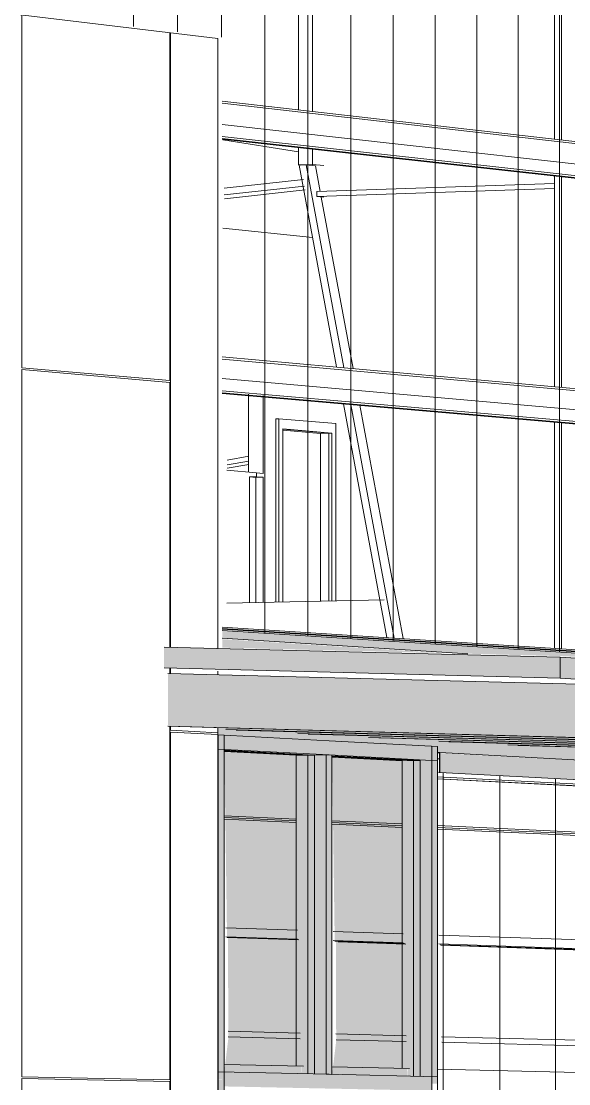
# Model space of a CAD drawing. Header units: inches. Extents: x 30681 to 92461, y -36095 to 66.
# Drawn here: x 92446.7911 to 92446.8229, y 66.0127 to 66.0746 of the extents above; entities that cross this region are included whole.
import ezdxf

# ---------------------------------------------------------------- set-up
doc = ezdxf.new("R2010")
doc.units = ezdxf.units.IN
doc.header["$MEASUREMENT"] = 0
for name, color, linetype, lineweight in [('A-CLNG', 13, 'Continuous', 13), ('A-DOOR', 31, 'Continuous', 13), ('A-DOOR-FRAM', 31, 'Continuous', 9), ('A-GLAZ-CURT', 52, 'Continuous', 9), ('A-GLAZ-CWMG', 51, 'Continuous', 9), ('A-ROOF', 132, 'Continuous', 13), ('A-WALL', 113, 'Continuous', 13), ('A-WALL-PATT', 111, 'Continuous', 13), ('I-WALL', 2, 'Continuous', 13), ('L-SITE-WALL', 31, 'Continuous', 13), ('M-HVAC-DUCT', 70, 'Continuous', 9), ('S-BEAM', 12, 'Continuous', 9)]:
    doc.layers.add(name, color=color, linetype=linetype, lineweight=lineweight)

# ---------------------------------------------------------------- blocks, each defined once
blk = doc.blocks.new('FP_39-Looking North East Copy 1')
at = {"layer": 'A-WALL-PATT', "lineweight": 9}
for p, q in [((31214.001948, 66.054445), (31214.001948, 66.074982)), ((31214.010563, 66.053692), (31214.010563, 66.073945)), ((31214.010608, 66.053583), (31214.010608, 66.07394)), ((31214.001948, 66.054445), (31214.010563, 66.053692)), ((31214.001948, 66.054338), (31214.010563, 66.053586)), ((31214.001948, 66.013157), (31214.001948, 66.054338)), ((31214.010563, 66.038169), (31214.010563, 66.053586)), ((31214.010608, 66.038167), (31214.010608, 66.053583)), ((31214.010563, 66.036638), (31214.010563, 66.036942)), ((31214.010608, 66.036637), (31214.010608, 66.036939)), ((31214.010563, 66.012975), (31214.010563, 66.033575)), ((31214.010608, 66.033331), (31214.010608, 66.033574)), ((31214.01336, 66.033182), (31214.010608, 66.033331)), ((31214.010608, 66.033225), (31214.01336, 66.033077)), ((31214.010608, 66.002677), (31214.010608, 66.033225)), ((31214.010563, 66.012975), (31214.001948, 66.013157)), ((31214.001948, 66.002715), (31214.001948, 66.01305)), ((31214.010563, 66.012869), (31214.001948, 66.01305)), ((31214.010563, 66.002677), (31214.010563, 66.012869))]:
    blk.add_line(p, q, dxfattribs=at)
blk = doc.blocks.new('FP_51-Looking North East Copy 1')
at = {"layer": 'A-WALL-PATT', "lineweight": 9}
for p, q in [((31214.008443, 66.074314), (31214.008443, 66.082605)), ((31214.011016, 66.074004), (31214.011016, 66.08226)), ((31214.013567, 66.073696), (31214.013567, 66.081918)), ((31214.016097, 66.038981), (31214.016097, 66.081579)), ((31214.018606, 66.03882), (31214.018606, 66.081242)), ((31214.021095, 66.038661), (31214.021095, 66.080909)), ((31214.023563, 66.038503), (31214.023563, 66.080578)), ((31214.026012, 66.038346), (31214.026012, 66.08025)), ((31214.02844, 66.03819), (31214.02844, 66.079924)), ((31214.030849, 66.038036), (31214.030849, 66.079601)), ((31214.033238, 66.037883), (31214.033238, 66.079281))]:
    blk.add_line(p, q, dxfattribs=at)
blk = doc.blocks.new('FP_55-Looking North East Copy 1')
at = {"layer": 'A-WALL-PATT', "lineweight": 9}
for p, q in [((31214.026481, 66.002645), (31214.026481, 66.030861)), ((31214.029764, 66.002636), (31214.029764, 66.030692)), ((31214.033012, 66.002621), (31214.033012, 66.030524)), ((31214.036225, 66.002607), (31214.036225, 66.030358)), ((31214.039403, 66.002593), (31214.039403, 66.030194)), ((31214.042547, 65.974212), (31214.042547, 66.030032)), ((31214.045657, 65.97435), (31214.045657, 66.029872)), ((31214.048735, 65.974486), (31214.048735, 66.029713)), ((31214.051779, 65.974621), (31214.051779, 66.029556)), ((31214.054792, 65.974754), (31214.054792, 66.029401)), ((31214.057773, 65.974886), (31214.057773, 66.029247)), ((31214.060723, 65.975017), (31214.060723, 66.029095)), ((31214.063643, 65.975146), (31214.063643, 66.028944)), ((31214.066533, 65.975274), (31214.066533, 66.028795)), ((31214.069393, 65.975401), (31214.069393, 66.028647)), ((31214.072223, 65.975526), (31214.072223, 66.028501)), ((31214.075025, 65.97565), (31214.075025, 66.028357)), ((31214.077799, 65.975773), (31214.077799, 66.028214)), ((31214.080545, 65.975895), (31214.080545, 66.028072)), ((31214.083264, 65.976015), (31214.083264, 66.027932)), ((31214.085955, 65.976135), (31214.085955, 66.027793)), ((31214.08862, 65.976253), (31214.08862, 66.027656)), ((31214.091259, 65.976369), (31214.091259, 66.027519))]:
    blk.add_line(p, q, dxfattribs=at)

msp = doc.modelspace()

# ---------------------------------------------------------------- hatches: boundary and pattern name
at = {"layer": 'A-CLNG'}
msp.add_hatch(color=256, dxfattribs=at).paths.add_polyline_path([(92447.103779, 66.016408), (92447.103779, 66.016776), (92447.106633, 66.016622), (92447.106605, 66.016785), (92447.043486, 66.020236), (92447.043486, 66.020268), (92447.041839, 66.020323), (92447.041839, 66.020356), (92447.040178, 66.020414), (92447.040178, 66.020445), (92447.038671, 66.020496), (92447.038671, 66.020529), (92447.037073, 66.020583), (92447.037073, 66.020617), (92447.035462, 66.020674), (92447.035462, 66.020705), (92447.033837, 66.020766), (92447.033837, 66.020794), (92447.032198, 66.020858), (92447.032198, 66.020884), (92447.030544, 66.020952), (92447.030544, 66.020975), (92447.028877, 66.021046), (92447.028877, 66.021066), (92447.027194, 66.021142), (92447.027194, 66.021158), (92447.025497, 66.021238), (92447.025497, 66.021251), (92447.023785, 66.021335), (92447.023785, 66.021345), (92447.022008, 66.021418), (92447.022008, 66.021441), (92447.020316, 66.021499), (92447.020316, 66.021535), (92447.018558, 66.021595), (92447.018558, 66.021632), (92447.016784, 66.021717), (92447.016784, 66.021729), (92447.014994, 66.021789), (92447.014994, 66.021827), (92447.013219, 66.021887), (92447.013219, 66.021925), (92447.011426, 66.022006), (92447.011352, 66.022027), (92447.009481, 66.02209), (92447.009479, 66.022129), (92447.00767, 66.022189), (92447.00767, 66.022229), (92447.005797, 66.022292), (92447.005797, 66.022332), (92447.003907, 66.022395), (92447.003907, 66.022435), (92447.001999, 66.022499), (92447.001999, 66.02254), (92447.000038, 66.022606), (92447.000038, 66.022647), (92446.998129, 66.022711), (92446.998129, 66.022752), (92446.996166, 66.022818), (92446.996166, 66.02286), (92446.994185, 66.022948), (92446.994185, 66.022968), (92446.992185, 66.023035), (92446.992162, 66.023079), (92446.990166, 66.023146), (92446.990166, 66.023189), (92446.988149, 66.023256), (92446.988149, 66.0233), (92446.985937, 66.023377), (92446.985937, 66.023417), (92446.983992, 66.023483), (92446.983992, 66.023528), (92446.981893, 66.023597), (92446.981893, 66.023643), (92446.979774, 66.023713), (92446.979774, 66.023759), (92446.977634, 66.02383), (92446.977634, 66.023876), (92446.975473, 66.023948), (92446.975473, 66.023995), (92446.973291, 66.024084), (92446.973291, 66.024115), (92446.971086, 66.024188), (92446.971086, 66.024236), (92446.968859, 66.024309), (92446.968859, 66.024358), (92446.96661, 66.024432), (92446.96661, 66.024481), (92446.964338, 66.024556), (92446.964338, 66.024606), (92446.962043, 66.024702), (92446.962043, 66.024732), (92446.959724, 66.024808), (92446.959724, 66.024859), (92446.957382, 66.024936), (92446.957382, 66.024987), (92446.955015, 66.025066), (92446.955015, 66.025117), (92446.952623, 66.025196), (92446.952623, 66.025249), (92446.950206, 66.025328), (92446.950206, 66.025381), (92446.947764, 66.025462), (92446.947764, 66.025515), (92446.945296, 66.025597), (92446.945296, 66.025651), (92446.942946, 66.025729), (92446.942946, 66.025783), (92446.940281, 66.02587), (92446.940281, 66.025926), (92446.937733, 66.02601), (92446.937733, 66.026066), (92446.935157, 66.02615), (92446.935157, 66.026207), (92446.932554, 66.026293), (92446.932554, 66.02635), (92446.929777, 66.026444), (92446.929777, 66.026499), (92446.927172, 66.026587), (92446.927172, 66.026643), (92446.92457, 66.026729), (92446.92457, 66.026788), (92446.921849, 66.026877), (92446.921849, 66.026938), (92446.919098, 66.027028), (92446.919098, 66.027089), (92446.916317, 66.02718), (92446.916317, 66.027241), (92446.913503, 66.027333), (92446.913503, 66.027396), (92446.910658, 66.027489), (92446.910658, 66.027552), (92446.907835, 66.027647), (92446.907835, 66.027709), (92446.904869, 66.027812), (92446.904869, 66.02787), (92446.901925, 66.027978), (92446.901925, 66.028032), (92446.899059, 66.028125), (92446.899059, 66.028192), (92446.895932, 66.028293), (92446.895932, 66.028361), (92446.892883, 66.028465), (92446.892883, 66.028528), (92446.889798, 66.028628), (92446.889798, 66.028698), (92446.886676, 66.028799), (92446.886676, 66.028869), (92446.883516, 66.028971), (92446.883516, 66.029043), (92446.880319, 66.029146), (92446.880319, 66.029218), (92446.877126, 66.029321), (92446.877126, 66.029395), (92446.873779, 66.029503), (92446.873779, 66.029577), (92446.87049, 66.029683), (92446.87049, 66.029758), (92446.867133, 66.029866), (92446.867133, 66.029943), (92446.863734, 66.030052), (92446.863734, 66.03013), (92446.860293, 66.03024), (92446.860293, 66.030319), (92446.856809, 66.03043), (92446.856809, 66.03051), (92446.85328, 66.030623), (92446.85328, 66.030704), (92446.849706, 66.030818), (92446.849706, 66.0309), (92446.846086, 66.031016), (92446.846086, 66.031099), (92446.84242, 66.031216), (92446.84242, 66.031301), (92446.838706, 66.031419), (92446.838706, 66.031505), (92446.834943, 66.031624), (92446.834943, 66.031712), (92446.831131, 66.031833), (92446.831131, 66.031921), (92446.827268, 66.032044), (92446.827268, 66.032134), (92446.823354, 66.032258), (92446.823354, 66.032349), (92446.819387, 66.032474), (92446.819387, 66.032567), (92446.815367, 66.032694), (92446.815367, 66.032788), (92446.811366, 66.032914), (92446.811366, 66.03301), (92446.80716, 66.033142), (92446.80716, 66.03324), (92446.802972, 66.033371), (92446.802972, 66.03347), (92446.802515, 66.033482), (92446.802532, 66.033072), (92446.815302, 66.032382), (92446.815302, 66.032033), (92446.815748, 66.032018), (92446.882262, 66.028458), (92446.882262, 66.028699), (92446.883145, 66.028712), (92446.887633, 66.028469), (92446.887633, 66.028174), (92446.95281, 66.024685), (92446.95281, 66.024898), (92446.953484, 66.024906), (92446.98056, 66.023429), (92446.98056, 66.023199), (92447.042836, 66.019881), (92447.042836, 66.020037), (92447.043486, 66.020038), (92447.045595, 66.019924), (92447.045595, 66.019717), (92447.077705, 66.017997), (92447.077705, 66.01816), (92447.077878, 66.018162), (92447.100478, 66.016918), (92447.100478, 66.016583), (92447.101156, 66.016547)], flags=0)
at = {"layer": 'A-GLAZ-CURT', "transparency": 33554458}
for points in [[(92446.808134, 66.013316), (92446.808134, 66.03189), (92446.802882, 66.032166), (92446.802884, 66.032093), (92446.807071, 66.031844), (92446.807071, 66.01378), (92446.807378, 66.013759), (92446.807409, 66.013697), (92446.807409, 66.013332)], [(92446.814292, 66.01318), (92446.814292, 66.031566), (92446.809156, 66.031836), (92446.809158, 66.031763), (92446.813236, 66.03152), (92446.813236, 66.01364), (92446.813541, 66.013619), (92446.813572, 66.013558), (92446.813572, 66.013196), (92446.81415, 66.013184)], [(92446.807313, 66.015368), (92446.807292, 66.021128), (92446.803103, 66.021269), (92446.803124, 66.015473), (92446.807229, 66.01537)], [(92446.813483, 66.015213), (92446.813461, 66.020878), (92446.809507, 66.021012), (92446.809495, 66.021054), (92446.80938, 66.021057), (92446.809402, 66.015315), (92446.811613, 66.01526)]]:
    msp.add_hatch(color=256, dxfattribs=at).paths.add_polyline_path(points, flags=0)
h = msp.add_hatch(color=256, dxfattribs=at)
h.paths.add_polyline_path([(92446.807409, 66.013332), (92446.807378, 66.013759), (92446.807336, 66.013774), (92446.807324, 66.013795), (92446.807324, 66.015368), (92446.803135, 66.015474), (92446.802884, 66.013431), (92446.806986, 66.013341)], flags=0)
h.paths.add_polyline_path([(92446.80723, 66.021122), (92446.807079, 66.031874), (92446.802892, 66.032065), (92446.803049, 66.021264), (92446.807146, 66.021125)], flags=0)
h = msp.add_hatch(color=256, dxfattribs=at)
h.paths.add_polyline_path([(92446.813572, 66.013196), (92446.813541, 66.013619), (92446.8135, 66.013634), (92446.813494, 66.013655), (92446.813494, 66.015213), (92446.809413, 66.015316), (92446.809157, 66.013293), (92446.811367, 66.013245)], flags=0)
h.paths.add_polyline_path([(92446.813456, 66.020878), (92446.813244, 66.03155), (92446.809166, 66.031736), (92446.809315, 66.021052), (92446.809496, 66.021053), (92446.809507, 66.021012), (92446.813393, 66.02088)], flags=0)
at = {"layer": 'A-GLAZ-CWMG'}
for points in [[(92446.976457, 66.028016), (92446.802766, 66.03914), (92446.802766, 66.03869), (92446.817442, 66.037775), (92446.822761, 66.037642), (92446.972197, 66.028134)], [(92446.808983, 66.031892), (92446.808983, 66.032723), (92446.80253, 66.033072), (92446.80253, 66.032232), (92446.808811, 66.031901)], [(92446.815301, 66.031559), (92446.815301, 66.032381), (92446.808983, 66.032723), (92446.808983, 66.031892), (92446.814964, 66.031577)], [(92446.802881, 66.013011), (92446.802881, 66.032214), (92446.80253, 66.032202), (92446.80253, 66.013019), (92446.802601, 66.013017)], [(92446.815429, 66.030871), (92446.815429, 66.032035), (92446.815405, 66.032006), (92446.815405, 66.030897)], [(92446.882262, 66.027424), (92446.882262, 66.028458), (92446.815429, 66.032004), (92446.815429, 66.030871), (92446.881532, 66.027462)], [(92446.808811, 66.013301), (92446.808811, 66.031892), (92446.808134, 66.03189), (92446.808134, 66.013316), (92446.808477, 66.013308)], [(92446.809154, 66.013293), (92446.809154, 66.031883), (92446.808811, 66.031872), (92446.808811, 66.013301)], [(92446.814964, 66.013166), (92446.814964, 66.03157), (92446.814292, 66.031574), (92446.814292, 66.031567), (92446.814292, 66.031559), (92446.814292, 66.01318), (92446.814755, 66.01317)], [(92446.815301, 66.012747), (92446.815301, 66.031559), (92446.814964, 66.031559), (92446.814964, 66.012754)], [(92446.808983, 66.012466), (92446.808983, 66.013297), (92446.802881, 66.013411), (92446.802881, 66.012592), (92446.808811, 66.012469)], [(92446.802513, 66.013019), (92446.80253, 66.013019), (92446.802513, 66.013019)], [(92446.802881, 66.002663), (92446.802881, 66.013011), (92446.80253, 66.013007), (92446.80253, 66.002665), (92446.802685, 66.002664)], [(92446.814964, 66.012343), (92446.814964, 66.013166), (92446.808983, 66.013277), (92446.808983, 66.012466), (92446.814754, 66.012347)]]:
    msp.add_hatch(color=256, dxfattribs=at).paths.add_polyline_path(points, flags=0)
at = {"layer": 'A-ROOF'}
for points in [[(92446.822443, 66.036364), (92446.822443, 66.037594), (92446.799384, 66.038177), (92446.799384, 66.036962), (92446.820083, 66.036426)], [(92446.971601, 66.027194), (92446.971601, 66.028113), (92446.822443, 66.037594), (92446.822443, 66.036364), (92446.970895, 66.027237)]]:
    msp.add_hatch(color=256, dxfattribs=at).paths.add_polyline_path(points, flags=0)
at = {"layer": 'L-SITE-WALL'}
msp.add_hatch(color=256, dxfattribs=at).paths.add_polyline_path([(92446.815771, 66.037817), (92446.802767, 66.038639), (92446.802767, 66.038141), (92446.811624, 66.03792)], flags=0)
at = {"layer": 'S-BEAM'}
for points in [[(92446.824141, 66.0329), (92446.824262, 66.035998), (92446.799605, 66.036641), (92446.799605, 66.033578), (92446.820083, 66.033012)], [(92446.828265, 66.03267), (92446.828385, 66.035746), (92446.824867, 66.035838), (92446.824751, 66.032867), (92446.802972, 66.03347), (92446.802972, 66.033371), (92446.824872, 66.032764)], [(92446.832332, 66.032443), (92446.832451, 66.035498), (92446.828982, 66.035589), (92446.828847, 66.032638), (92446.80716, 66.03324), (92446.80716, 66.033142), (92446.828987, 66.032536)], [(92446.836342, 66.032219), (92446.836461, 66.035253), (92446.83304, 66.035343), (92446.832925, 66.032411), (92446.811366, 66.03301), (92446.811366, 66.032914), (92446.833228, 66.032306)], [(92446.840298, 66.031998), (92446.840416, 66.035011), (92446.837042, 66.0351), (92446.836928, 66.032188), (92446.815367, 66.032788), (92446.815367, 66.032694), (92446.83761, 66.032073)], [(92446.844199, 66.031781), (92446.844318, 66.034773), (92446.840989, 66.034861), (92446.840875, 66.031968), (92446.819387, 66.032567), (92446.819387, 66.032474), (92446.841993, 66.031842)]]:
    msp.add_hatch(color=256, dxfattribs=at).paths.add_polyline_path(points, flags=0)

# ---------------------------------------------------------------- linework, layer by layer
at = {"layer": 'A-CLNG'}
msp.add_line((92446.815406, 66.031667), (92446.815302, 66.031672), dxfattribs=at)
at = {"layer": 'A-DOOR', "lineweight": 9}
for p, q in [((92446.808481, 66.050622), (92446.806301, 66.050804)), ((92446.808481, 66.040838), (92446.808481, 66.050622))]:
    msp.add_line(p, q, dxfattribs=at)
at = {"layer": 'A-DOOR-FRAM'}
for p, q in [((92446.805885, 66.051466), (92446.806063, 66.051471)), ((92446.805885, 66.051466), (92446.805885, 66.040784)), ((92446.805885, 66.040784), (92446.805885, 66.051466)), ((92446.806063, 66.051471), (92446.806063, 66.040788)), ((92446.809381, 66.05119), (92446.806063, 66.051471)), ((92446.809381, 66.040857), (92446.809381, 66.05119)), ((92446.806301, 66.040793), (92446.806301, 66.050877)), ((92446.806301, 66.050877), (92446.809145, 66.050639)), ((92446.808968, 66.050634), (92446.806301, 66.050858)), ((92446.809145, 66.050639), (92446.808968, 66.050634)), ((92446.808968, 66.040849), (92446.808968, 66.050634)), ((92446.809145, 66.050639), (92446.809145, 66.040852))]:
    msp.add_line(p, q, dxfattribs=at)
at = {"layer": 'A-GLAZ-CURT'}
for p, q in [((92446.808134, 66.03189), (92446.802882, 66.032166)), ((92446.802883, 66.03214), (92446.807747, 66.031884)), ((92446.807747, 66.031884), (92446.808134, 66.03189)), ((92446.807747, 66.031884), (92446.807747, 66.013324)), ((92446.808134, 66.013316), (92446.808134, 66.03189)), ((92446.814292, 66.031566), (92446.809156, 66.031836)), ((92446.809157, 66.03181), (92446.813908, 66.03156)), ((92446.813908, 66.03156), (92446.814292, 66.031566)), ((92446.813908, 66.03156), (92446.813908, 66.013189)), ((92446.814292, 66.01318), (92446.814292, 66.031566))]:
    msp.add_line(p, q, dxfattribs=at)
at = {"layer": 'A-GLAZ-CWMG'}
for p, q in [((92446.802766, 66.03914), (92446.976457, 66.028016)), ((92446.802767, 66.03934), (92446.982343, 66.02778)), ((92446.802767, 66.039263), (92446.978874, 66.027949)), ((92446.802766, 66.03869), (92446.81707, 66.037784)), ((92446.80253, 66.032232), (92446.80253, 66.033072)), ((92446.808983, 66.032723), (92446.80253, 66.033072)), ((92446.80253, 66.033072), (92446.802881, 66.033053)), ((92446.80253, 66.033072), (92446.80253, 66.013019)), ((92446.802881, 66.013011), (92446.802881, 66.033053)), ((92446.815301, 66.032381), (92446.808983, 66.032723)), ((92446.80253, 66.032232), (92446.808983, 66.031892)), ((92446.80253, 66.032232), (92446.802881, 66.032214)), ((92446.80253, 66.032232), (92446.80253, 66.013439)), ((92446.802881, 66.013431), (92446.802881, 66.032214)), ((92446.802884, 66.032093), (92446.807071, 66.031873)), ((92446.814964, 66.0324), (92446.815301, 66.032381)), ((92446.814964, 66.0324), (92446.814964, 66.012754)), ((92446.815301, 66.032381), (92446.815301, 66.031559)), ((92446.815301, 66.012747), (92446.815301, 66.032381)), ((92446.815429, 66.032035), (92446.815302, 66.032033)), ((92446.815302, 66.032008), (92446.815353, 66.032008)), ((92446.815353, 66.032008), (92446.815405, 66.032009)), ((92446.815405, 66.032009), (92446.815405, 66.030897)), ((92446.815429, 66.030871), (92446.815429, 66.032035)), ((92446.882262, 66.028458), (92446.815429, 66.032035)), ((92446.807071, 66.031873), (92446.808134, 66.03189)), ((92446.807071, 66.031873), (92446.807071, 66.013779)), ((92446.808134, 66.03189), (92446.808811, 66.031901)), ((92446.808811, 66.031901), (92446.809154, 66.031883)), ((92446.808811, 66.031901), (92446.808811, 66.013301)), ((92446.808983, 66.031892), (92446.815301, 66.031559)), ((92446.809154, 66.013293), (92446.809154, 66.031883)), ((92446.809158, 66.031763), (92446.813236, 66.031549)), ((92446.813236, 66.031549), (92446.813236, 66.013638)), ((92446.815405, 66.030897), (92446.815381, 66.030896)), ((92446.815381, 66.030896), (92446.815381, 66.030871)), ((92446.815381, 66.030871), (92446.815429, 66.030871)), ((92446.815429, 66.030868), (92446.815381, 66.030871)), ((92446.882262, 66.027424), (92446.815429, 66.030871)), ((92446.881637, 66.027219), (92446.815303, 66.030612)), ((92446.881637, 66.027128), (92446.815303, 66.030509)), ((92446.881512, 66.027126), (92446.815303, 66.0305)), ((92446.80253, 66.012599), (92446.80253, 66.013439)), ((92446.808983, 66.013297), (92446.80253, 66.013439)), ((92446.802881, 66.013431), (92446.80253, 66.013439)), ((92446.80253, 66.013019), (92446.80253, 66.002665)), ((92446.802881, 66.002663), (92446.802881, 66.013011)), ((92446.809154, 66.013293), (92446.808811, 66.013301)), ((92446.815301, 66.013158), (92446.808983, 66.013297)), ((92446.815301, 66.013158), (92446.815301, 66.012336)), ((92446.814964, 66.012754), (92446.814964, 66.002644)), ((92446.815301, 66.002644), (92446.815301, 66.012747))]:
    msp.add_line(p, q, dxfattribs=at)
at = {"layer": 'A-ROOF'}
for p, q in [((92446.822443, 66.037594), (92446.799384, 66.038177)), ((92446.822443, 66.036364), (92446.822443, 66.037594)), ((92446.822443, 66.037594), (92446.971601, 66.028113)), ((92446.799384, 66.036962), (92446.822443, 66.036364)), ((92446.971601, 66.027194), (92446.822443, 66.036364))]:
    msp.add_line(p, q, dxfattribs=at)
at = {"layer": 'A-WALL'}
msp.add_line((92446.815353, 66.032008), (92446.815302, 66.032011), dxfattribs=at)
at = {"layer": 'I-WALL'}
for p, q in [((92446.804304, 66.04836), (92446.804304, 66.052901)), ((92446.805149, 66.052827), (92446.805149, 66.048289)), ((92446.806301, 66.050858), (92446.808968, 66.050634)), ((92446.808481, 66.050622), (92446.808968, 66.050634)), ((92446.808968, 66.050634), (92446.808968, 66.040849)), ((92446.804771, 66.048319), (92446.803035, 66.048471)), ((92446.804348, 66.048085), (92446.804771, 66.048096)), ((92446.804348, 66.040752), (92446.804348, 66.048085)), ((92446.804727, 66.048055), (92446.804348, 66.048085)), ((92446.805149, 66.048066), (92446.804727, 66.048055)), ((92446.804727, 66.048055), (92446.804727, 66.04076)), ((92446.804771, 66.048096), (92446.804771, 66.048319)), ((92446.804771, 66.048319), (92446.805149, 66.048289)), ((92446.805149, 66.048066), (92446.804771, 66.048096)), ((92446.805149, 66.048066), (92446.805149, 66.040769))]:
    msp.add_line(p, q, dxfattribs=at)
at = {"layer": 'L-SITE-WALL'}
for p, q in [((92446.802513, 66.073608), (92446.633978, 66.0939)), ((92446.802513, 66.038099), (92446.802513, 66.073608)), ((92446.978052, 66.027972), (92446.802767, 66.039221)), ((92446.802513, 66.036566), (92446.802513, 66.036774)), ((92446.802513, 66.002665), (92446.802513, 66.033482))]:
    msp.add_line(p, q, dxfattribs=at)
at = {"layer": 'M-HVAC-DUCT'}
for p, q in [((92446.802796, 66.062565), (92446.808023, 66.06203)), ((92446.803033, 66.04073), (92446.81219, 66.040922)), ((92446.807296, 66.015701), (92446.803107, 66.015809)), ((92446.807312, 66.015366), (92446.803123, 66.015472)), ((92446.813465, 66.015541), (92446.809384, 66.015647)), ((92446.813481, 66.015211), (92446.809401, 66.015314)), ((92446.836862, 66.014936), (92446.815534, 66.015488)), ((92446.836879, 66.014623), (92446.815551, 66.015159))]:
    msp.add_line(p, q, dxfattribs=at)
at = {"layer": 'S-BEAM'}
for p, q in [((92446.822101, 66.078983), (92446.822101, 66.067758)), ((92446.822518, 66.06771), (92446.822518, 66.078927)), ((92446.807202, 66.077267), (92446.807202, 66.069473)), ((92446.808025, 66.069378), (92446.808025, 66.077161)), ((92446.802767, 66.069845), (92447.014386, 66.04566)), ((92446.802768, 66.069969), (92447.014281, 66.045753)), ((92446.802772, 66.068615), (92447.011861, 66.045139)), ((92446.802772, 66.067903), (92447.011861, 66.044671)), ((92446.802771, 66.067788), (92447.011972, 66.044582)), ((92446.802771, 66.067759), (92447.011957, 66.044565)), ((92446.802801, 66.067714), (92446.807202, 66.067023)), ((92446.807202, 66.067277), (92446.807202, 66.066256)), ((92446.808025, 66.066284), (92446.808025, 66.067185)), ((92446.807202, 66.066256), (92446.808025, 66.066284)), ((92446.807324, 66.066243), (92446.807202, 66.066256)), ((92446.807657, 66.066254), (92446.807238, 66.06624)), ((92446.807238, 66.06624), (92446.80942, 66.054488)), ((92446.80985, 66.054449), (92446.807657, 66.066254)), ((92446.80819, 66.066196), (92446.807657, 66.066254)), ((92446.80868, 66.066212), (92446.808025, 66.066284)), ((92446.80819, 66.066196), (92446.808466, 66.064713)), ((92446.80749, 66.065399), (92446.80289, 66.064894)), ((92446.822101, 66.065616), (92446.822101, 66.053339)), ((92446.822518, 66.053301), (92446.822518, 66.06557)), ((92446.80289, 66.064511), (92446.80756, 66.065022)), ((92446.807603, 66.064798), (92446.802891, 66.064283)), ((92446.822101, 66.065169), (92446.808269, 66.06471)), ((92446.808269, 66.064415), (92446.822101, 66.064872)), ((92446.808269, 66.06471), (92446.808269, 66.064415)), ((92446.80868, 66.064372), (92446.808269, 66.064415)), ((92446.80853, 66.064367), (92446.810382, 66.054401)), ((92446.802767, 66.05495), (92446.993921, 66.037762)), ((92446.802768, 66.055079), (92446.993921, 66.037851)), ((92446.802772, 66.05381), (92446.993926, 66.036979)), ((92446.802771, 66.052978), (92446.993926, 66.036407)), ((92446.802772, 66.053098), (92446.993926, 66.03649)), ((92446.802771, 66.05295), (92446.993926, 66.036388)), ((92446.809818, 66.052345), (92446.812347, 66.038728)), ((92446.812775, 66.038701), (92446.810248, 66.052308)), ((92446.810779, 66.052262), (92446.813305, 66.038667)), ((92446.822101, 66.051275), (92446.822101, 66.038097)), ((92446.822518, 66.03807), (92446.822518, 66.051239)), ((92446.804324, 66.049285), (92446.803055, 66.049061)), ((92446.803055, 66.048784), (92446.804324, 66.049008)), ((92446.804325, 66.048813), (92446.803056, 66.048589)), ((92446.799605, 66.036641), (92446.824262, 66.035998)), ((92446.824141, 66.0329), (92446.799605, 66.033578)), ((92446.824743, 66.032866), (92446.800224, 66.033545)), ((92446.828265, 66.03267), (92446.802972, 66.033371)), ((92446.828838, 66.032637), (92446.803583, 66.033337)), ((92446.832332, 66.032443), (92446.80716, 66.033142)), ((92446.832917, 66.03241), (92446.807763, 66.033109)), ((92446.836342, 66.032219), (92446.811291, 66.032916)), ((92446.836919, 66.032187), (92446.811886, 66.032884)), ((92446.840298, 66.031998), (92446.815367, 66.032694)), ((92446.840867, 66.031967), (92446.815953, 66.032662)), ((92446.844199, 66.031781), (92446.819387, 66.032474)), ((92446.844761, 66.031749), (92446.819966, 66.032443)), ((92446.802891, 66.028354), (92446.807077, 66.02816)), ((92446.807077, 66.028048), (92446.802891, 66.028242)), ((92446.807081, 66.027955), (92446.802894, 66.028148)), ((92446.809165, 66.028063), (92446.813243, 66.027874)), ((92446.813243, 66.027763), (92446.809165, 66.027952)), ((92446.813246, 66.027671), (92446.809168, 66.027859)), ((92446.815311, 66.027778), (92446.842056, 66.026536)), ((92446.842082, 66.02643), (92446.815311, 66.027668)), ((92446.840987, 66.026393), (92446.815314, 66.027576)), ((92446.802969, 66.021827), (92446.807149, 66.021686)), ((92446.809232, 66.021616), (92446.813303, 66.021479)), ((92446.807149, 66.021166), (92446.802969, 66.021308)), ((92446.807229, 66.021123), (92446.803048, 66.021265)), ((92446.813303, 66.020957), (92446.809232, 66.021095)), ((92446.813386, 66.020914), (92446.809313, 66.021052)), ((92446.813454, 66.020878), (92446.809516, 66.021012)), ((92446.815367, 66.021409), (92446.836234, 66.020707)), ((92446.836214, 66.02018), (92446.815367, 66.020887)), ((92446.836732, 66.020122), (92446.815451, 66.020844)), ((92446.836808, 66.020085), (92446.81552, 66.020808)), ((92446.802883, 66.013875), (92446.807506, 66.01377)), ((92446.809157, 66.013733), (92446.813668, 66.01363)), ((92446.815303, 66.013593), (92446.881512, 66.01209))]:
    msp.add_line(p, q, dxfattribs=at)

# ---------------------------------------------------------------- block references
at = {"layer": 'A-GLAZ-CURT'}
for name in ['FP_51-Looking North East Copy 1', 'FP_55-Looking North East Copy 1']:
    msp.add_blockref(name, (61232.789153, 0), dxfattribs=at)
at = {"layer": 'L-SITE-WALL', "lineweight": 9}
msp.add_blockref('FP_39-Looking North East Copy 1', (61232.789153, 0), dxfattribs=at)

doc.saveas('drawing.dxf')
